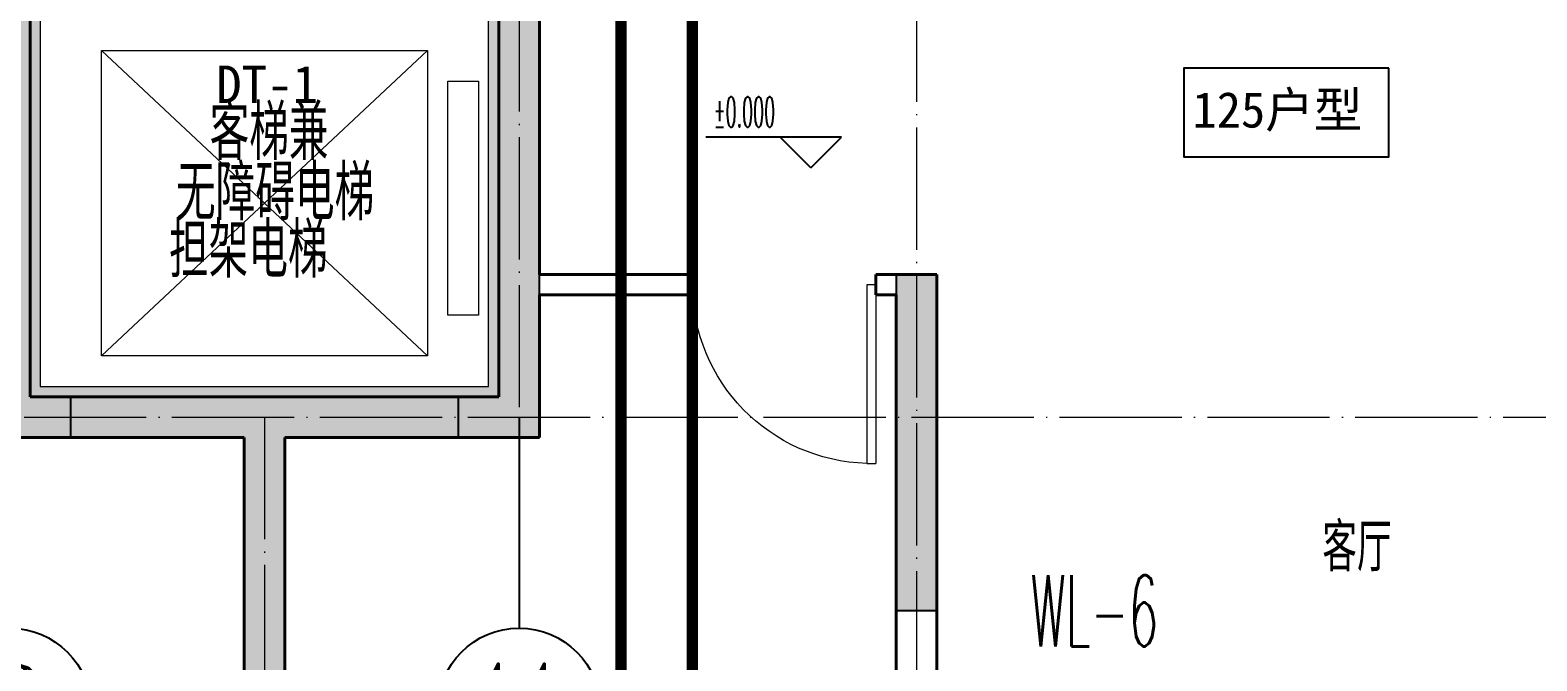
# Model space of a CAD drawing. Extents: x 27938 to 650306, y -92720 to 1524912.
# Drawn here: x 284667 to 292062, y 676260 to 679357 of the extents above; entities that cross this region are included whole.
import ezdxf
from ezdxf.enums import TextEntityAlignment as Align

# ---------------------------------------------------------------- set-up
doc = ezdxf.new("R2010")
doc.units = 0
doc.header["$LTSCALE"] = 1000
doc.header["$MEASUREMENT"] = 0
doc.linetypes.add('DOTE', pattern=[2.42, 2, -0.2, 0.02, -0.2])
for name, color, linetype, lineweight in [('3.5方案汇报，与郭总、侯月琴确定户型_t8$0$STAIR', 2, 'Continuous', 18), ('DOTE', 19, 'DOTE', 9), ('PUB_HATCH', 8, 'Continuous', 9), ('WALL', 9, 'Continuous', 40), ('WINDOW', 8, 'Continuous', 15), ('填充', 251, 'Continuous', 5)]:
    doc.layers.add(name, color=color, linetype=linetype, lineweight=lineweight)
for name, color, linetype in [('AXIS', 3, 'Continuous'), ('AXIS_TEXT', 4, 'Continuous'), ('COLUMN', 9, 'Continuous'), ('DIM_ELEV', 3, 'Continuous'), ('DIM_污水', 3, 'Continuous'), ('PIPE-餐饮排水', 41, 'P'), ('PUB_TEXT', 4, 'Continuous'), ('保温', 6, 'Continuous')]:
    doc.layers.add(name, color=color, linetype=linetype)
doc.styles.add('_TCH_AXIS', font='COMPLEX', dxfattribs={"bigfont": 'GBCBIG'})
doc.styles.add('_TCH_DIM', font='SIMPLEX.shx', dxfattribs={"width": 0.6, "oblique": 10, "bigfont": 'hztxt.shx'})
doc.styles.add('_TWT_SERIAL', font='simplex.shx', dxfattribs={"width": 0.6, "oblique": 10, "height": 3, "bigfont": 'aadri.shx'})
doc.styles.add('COMPLEX', font='COMPLEX')
doc.styles.get("Standard").update_dxf_attribs({"font": 'gbenor.shx', "bigfont": 'gbcbig.shx'})
doc.styles.add('黑体', font='simhei.ttf')
doc.linetypes.add('P', pattern='A,3,-0.2,["P",Standard,S=0.25,R=0,X=-0.1,Y=-0.115],-0.2', length=3.4)
pattern_1 = [(90, (-503782.47, -516048.461), (-16.49778, 1e-15), [9.525, -19.05]), (210, (-503782.47, -516048.461), (8.24889, -14.2874966), [9.525, -19.05]), (150, (-503782.47, -516038.936), (-8.24889, -14.2874966), [9.525, -19.05])]

# ---------------------------------------------------------------- blocks, each defined once
blk = doc.blocks.new('gdfgdgdgr')
at = {"layer": 'PUB_HATCH'}
for points in [[(489827.4, 526513.9), (489477.4, 526513.9), (489477.4, 526313.9), (489627.4, 526313.9), (489627.4, 524213.9), (490027.4, 524213.9), (490027.4, 524413.9), (489827.4, 524413.9)], [(492127.6, 526513.9), (492127.6, 524413.9), (491927.6, 524413.9), (491927.6, 524213.9), (492327.6, 524213.9), (492327.6, 526313.9), (492477.6, 526313.9), (492477.6, 526513.9)], [(494077.6, 523363.9), (494277.6, 523363.9), (494277.6, 525013.9), (494077.6, 525013.9)]]:
    blk.add_hatch(color=256, dxfattribs=at).paths.add_polyline_path(points)
at = {"layer": 'COLUMN', "color": 8}
for p, q in [((492127.6, 526513.9), (492127.6, 524413.9)), ((492327.6, 524213.9), (492327.6, 526313.9)), ((494277.6, 525013.9), (494077.6, 525013.9)), ((494077.6, 525013.9), (494077.6, 523363.9)), ((494277.6, 523363.9), (494277.6, 525013.9)), ((490027.4, 524413.9), (489827.4, 524413.9)), ((490027.4, 524213.9), (490027.4, 524413.9)), ((492127.6, 524413.9), (491927.6, 524413.9)), ((491927.6, 524413.9), (491927.6, 524213.9)), ((489627.4, 524213.9), (490027.4, 524213.9)), ((491927.6, 524213.9), (492327.6, 524213.9)), ((494077.6, 523363.9), (494277.6, 523363.9))]:
    blk.add_line(p, q, dxfattribs=at)
blk = doc.blocks.new('A$C263B1184')
at = {"layer": '保温', "linetype": 'Continuous', "ltscale": 10}
h = blk.add_hatch(dxfattribs=at)
h.set_pattern_fill('HEX', color=251, scale=10, angle=90, style=0)
h.set_pattern_definition(pattern_1)
h.paths.add_polyline_path([(1050.1, 4100), (1050.1, 4300), (-850, 4300), (-850, 4100)])
h = blk.add_hatch(dxfattribs=at)
h.set_pattern_fill('HEX', color=251, scale=10, angle=90, style=0)
h.set_pattern_definition(pattern_1)
h.paths.add_polyline_path([(0.1, 0), (200.1, 0), (200.1, 4100), (0.1, 4100)])
blk = doc.blocks.new('GDRDADWDAD')
at = {"layer": 'DOTE', "linetype": 'DOTE', "ltscale": 0.3}
for p, q in [((289016.6, 681057.2), (289016.6, 671157.2)), ((287066.6, 679557.2), (287066.6, 677457.2)), ((270116.6, 677457.2), (328916.6, 677457.2)), ((285816.6, 677457.2), (285816.6, 671157.2))]:
    blk.add_line(p, q, dxfattribs=at)
blk = doc.blocks.new('$DorLib2D$00000001')
for p, q in [((0.45, 0.975), (0.5, 0.975)), ((0.45, 0), (0.45, 0.975)), ((0.5, 0), (0.5, 0.975)), ((0.5, 0), (0.45, 0))]:
    blk.add_line(p, q)
at = {"lineweight": 13}
blk.add_arc((0.475, 0), 0.975, 91.46928, 180, dxfattribs=at)
blk = doc.blocks.new('_AXISO')
blk.add_circle((0, 0), 0.5)
at = {"layer": 'AXIS_TEXT', "style": 'COMPLEX', "width": 1.041667}
blk.add_attdef('A', text='', height=0.56, dxfattribs=at).set_placement((-0.25, -0.28), (0.25, -0.28), align=Align.FIT)

msp = doc.modelspace()

# ---------------------------------------------------------------- hatches: boundary and pattern name
at = {"layer": '填充'}
h = msp.add_hatch(dxfattribs=at)
h.set_pattern_fill('隔热材料02', color=8, scale=100, style=0)
h.set_pattern_definition([(0, (-888391.82, 68818.54), (0, 50), []), (0, (-888391.82, 68835.207), (0, 50), []), (270, (-888348.077, 68843.84), (50, -9e-15), [5.01775, -44.98225]), (270, (-888385.536, 68843.84), (50, -9e-15), [5.01775, -44.98225]), (90, (-888360.024, 68809.91), (-50, 3e-15), [5.01775, -44.98225]), (90, (-888373.59, 68809.91), (-50, 3e-15), [5.01775, -44.98225]), (180, (-888341.794, 68801.874), (-6e-15, -50), [50.02425, 0.02425]), (135, (-888355.75, 68804.383), (3e-15, 49.99987405), [4.268, -66.44275]), (116.56505, (-888308.77, 68807.4), (0.00011283, 49.99993342), [2.805, -108.9985]), (116.56505, (-888358.77, 68807.4), (0.00011283, 49.99993342), [2.805, -108.9985]), (153.43495, (-888300.734, 68801.874), (-0.0001128, 49.9999334), [5.61, -106.1935]), (153.43495, (-888350.734, 68801.874), (-0.0001128, 49.9999334), [5.61, -106.1935]), (63.43495, (-888310.024, 68814.927), (-0.00011283, 49.99993342), [26.714, -85.0895]), (63.43495, (-888360.024, 68814.927), (-0.00011283, 49.99993342), [26.714, -85.0895]), (116.56505, (-888298.077, 68843.839), (0.00011283, 49.99993342), [2.805, -108.9985]), (116.56505, (-888348.077, 68843.839), (0.00011283, 49.99993342), [2.805, -108.9985]), (135, (-888349.33, 68846.347), (3e-15, 49.99987405), [4.268, -66.44275]), (153.43495, (-888302.35, 68849.365), (-0.0001128, 49.9999334), [5.61, -106.1935]), (153.43495, (-888352.35, 68849.365), (-0.0001128, 49.9999334), [5.61, -106.1935]), (45, (-888384.28, 68846.347), (0, 49.99987405), [4.268, -66.44275]), (63.43495, (-888335.536, 68843.839), (-0.00011283, 49.99993342), [2.805, -108.9985]), (63.43495, (-888385.536, 68843.839), (-0.00011283, 49.99993342), [2.805, -108.9985]), (26.56505, (-888331.264, 68849.365), (0.0001128, 49.9999334), [5.61, -106.1935]), (26.56505, (-888381.264, 68849.365), (0.0001128, 49.9999334), [5.61, -106.1935]), (116.56505, (-888323.59, 68814.927), (0.00011283, 49.99993342), [26.714, -85.0895]), (116.56505, (-888373.59, 68814.927), (0.00011283, 49.99993342), [26.714, -85.0895]), (45, (-888377.86, 68804.383), (0, 49.99987405), [4.268, -66.44275]), (63.43495, (-888324.843, 68807.4), (-0.00011283, 49.99993342), [2.805, -108.9985]), (63.43495, (-888374.843, 68807.4), (-0.00011283, 49.99993342), [2.805, -108.9985]), (26.56505, (-888332.88, 68801.874), (0.0001128, 49.9999334), [5.61, -106.1935]), (26.56505, (-888382.88, 68801.874), (0.0001128, 49.9999334), [5.61, -106.1935])])
h.paths.add_polyline_path([(286916.6, 679457.2), (286966.6, 679457.2), (286966.6, 677557.2), (284666.6, 677557.2), (284666.6, 679457.2), (284716.6, 679457.2), (284716.6, 677607.2), (286916.6, 677607.2)])

# ---------------------------------------------------------------- linework, layer by layer
at = {"color": 8}
msp.add_lwpolyline([(291335, 679170.8), (290329, 679170.8), (290329, 678734.8), (291335, 678734.8)], close=True, dxfattribs=at)
at = {"layer": '3.5方案汇报，与郭总、侯月琴确定户型_t8$0$STAIR', "color": 8}
for p, q in [((286616.6, 679257.2), (285016.6, 677757.2)), ((285016.6, 679257.2), (286616.6, 677757.2))]:
    msp.add_line(p, q, dxfattribs=at)
for points in [[(285016.6, 677757.2), (285016.6, 679257.2), (286616.6, 679257.2), (286616.6, 677757.2)], [(286716.6, 677957.2), (286716.6, 679107.2), (286866.6, 679107.2), (286866.6, 677957.2)]]:
    msp.add_lwpolyline(points, close=True, dxfattribs=at)
at = {"layer": 'AXIS'}
msp.add_line((287066.6, 677457.2), (287066.6, 676420.9), dxfattribs=at)
at = {"layer": 'DIM_ELEV', "color": 8}
for p, q in [((288648.6, 678831), (287983.6, 678831)), ((288498.6, 678681), (288348.6, 678831)), ((288498.6, 678681), (288648.6, 678831))]:
    msp.add_line(p, q, dxfattribs=at)
at = {"layer": 'PIPE-餐饮排水', "const_width": 55}
for points in [[(287566.5, 682307.2), (287566.5, 672704)], [(287916.5, 681857.2), (287916.5, 672577.5)]]:
    msp.add_lwpolyline(points, dxfattribs=at)
at = {"layer": 'WALL', "color": 8}
for p, q in [((284666.6, 679457.2), (284666.6, 678057.2)), ((286966.6, 679457.2), (286966.6, 678057.2)), ((287166.6, 679457.2), (287166.6, 678157.2)), ((287917.8, 678157.2), (287166.6, 678157.2)), ((287917.8, 678057.2), (287917.8, 678157.2)), ((289116.6, 678157.2), (288817.8, 678157.2)), ((288817.8, 678157.2), (288817.8, 678057.2)), ((289116.6, 678157.2), (289116.6, 675057.2)), ((284666.6, 678057.2), (284666.6, 677557.2)), ((286966.6, 678057.2), (286966.6, 677557.2)), ((287166.6, 678057.2), (287917.8, 678057.2)), ((287166.6, 678057.2), (287166.6, 677357.2)), ((288817.8, 678057.2), (288916.6, 678057.2)), ((288916.6, 678057.2), (288916.6, 674957.2)), ((284666.6, 677557.2), (285816.6, 677557.2)), ((285816.6, 677557.2), (286966.6, 677557.2)), ((284466.6, 677357.2), (285716.6, 677357.2)), ((285716.6, 677357.2), (285716.6, 673257.2)), ((285916.6, 677357.2), (285916.6, 673257.2)), ((285916.6, 677357.2), (287166.6, 677357.2))]:
    msp.add_line(p, q, dxfattribs=at)
at = {"layer": '填充', "color": 8}
msp.add_lwpolyline([(286916.6, 679457.2), (286966.6, 679457.2), (286966.6, 677557.2), (284666.6, 677557.2), (284666.6, 679457.2), (284716.6, 679457.2), (284716.6, 677607.2), (286916.6, 677607.2)], close=True, dxfattribs=at)

# ---------------------------------------------------------------- block references
msp.add_blockref('GDRDADWDAD', (0, 0))
at = {"color": 8}
for name, p in [('gdfgdgdgr', (-205160.8, 153143.3)), ('A$C263B1184', (285716.6, 673257.2))]:
    msp.add_blockref(name, p, dxfattribs=at)
at = {"layer": 'AXIS'}
ref = msp.add_blockref('_AXISO', (284566.6, 676020.9), dxfattribs=dict(at, xscale=800, yscale=800, zscale=800))
ref.add_attrib('A', '9', dxfattribs={"layer": 'AXIS_TEXT', "height": 452.5, "style": '_TCH_AXIS', "width": 1.5}).set_placement((284340.3, 675794.6), (284792.9, 675794.6), align=Align.FIT)
ref = msp.add_blockref('_AXISO', (287066.6, 676020.9), dxfattribs=dict(at, xscale=800, yscale=800, zscale=800))
ref.add_attrib('A', '11', dxfattribs={"layer": 'AXIS_TEXT', "height": 452.55, "style": '_TCH_AXIS', "width": 0.875}).set_placement((286840.3, 675794.6), (287292.9, 675794.6), align=Align.FIT)
at = {"layer": 'WINDOW', "xscale": 900, "yscale": -900, "zscale": 900}
msp.add_blockref('$DorLib2D$00000001', (288367.8, 678107.2), dxfattribs=at)

# ---------------------------------------------------------------- texts
at = {"color": 8, "style": '黑体'}
msp.add_text('125户型', height=175, dxfattribs=at).set_placement((290371.3, 678878.6))
at = {"layer": 'DIM_ELEV', "color": 8, "style": '_TCH_DIM', "width": 0.423529}
msp.add_text('%%P0.000', height=148.75, dxfattribs=at).set_placement((288020.7, 678881))
at = {"layer": 'DIM_污水', "color": 7, "style": '_TWT_SERIAL', "width": 0.48}
msp.add_text('WL-6', height=350, dxfattribs=at).set_placement((289576.2, 676330.2))
at = {"layer": 'PUB_TEXT', "color": 8, "style": '黑体'}
msp.add_text('DT-1', height=184.01, dxfattribs=at).set_placement((285579.5, 678999.4))
at = {"layer": 'PUB_TEXT', "color": 8}
for s, height, p in [('客梯兼', 270.07, (285547.5, 678719.3)), ('无障碍电梯', 270.07, (285382.9, 678423.5)), ('担架电梯', 270.07, (285348.5, 678141.9)), ('客厅', 236.31, (291008.5, 676699.7))]:
    msp.add_text(s, height=height, dxfattribs=at).set_placement(p)

doc.saveas('drawing.dxf')
